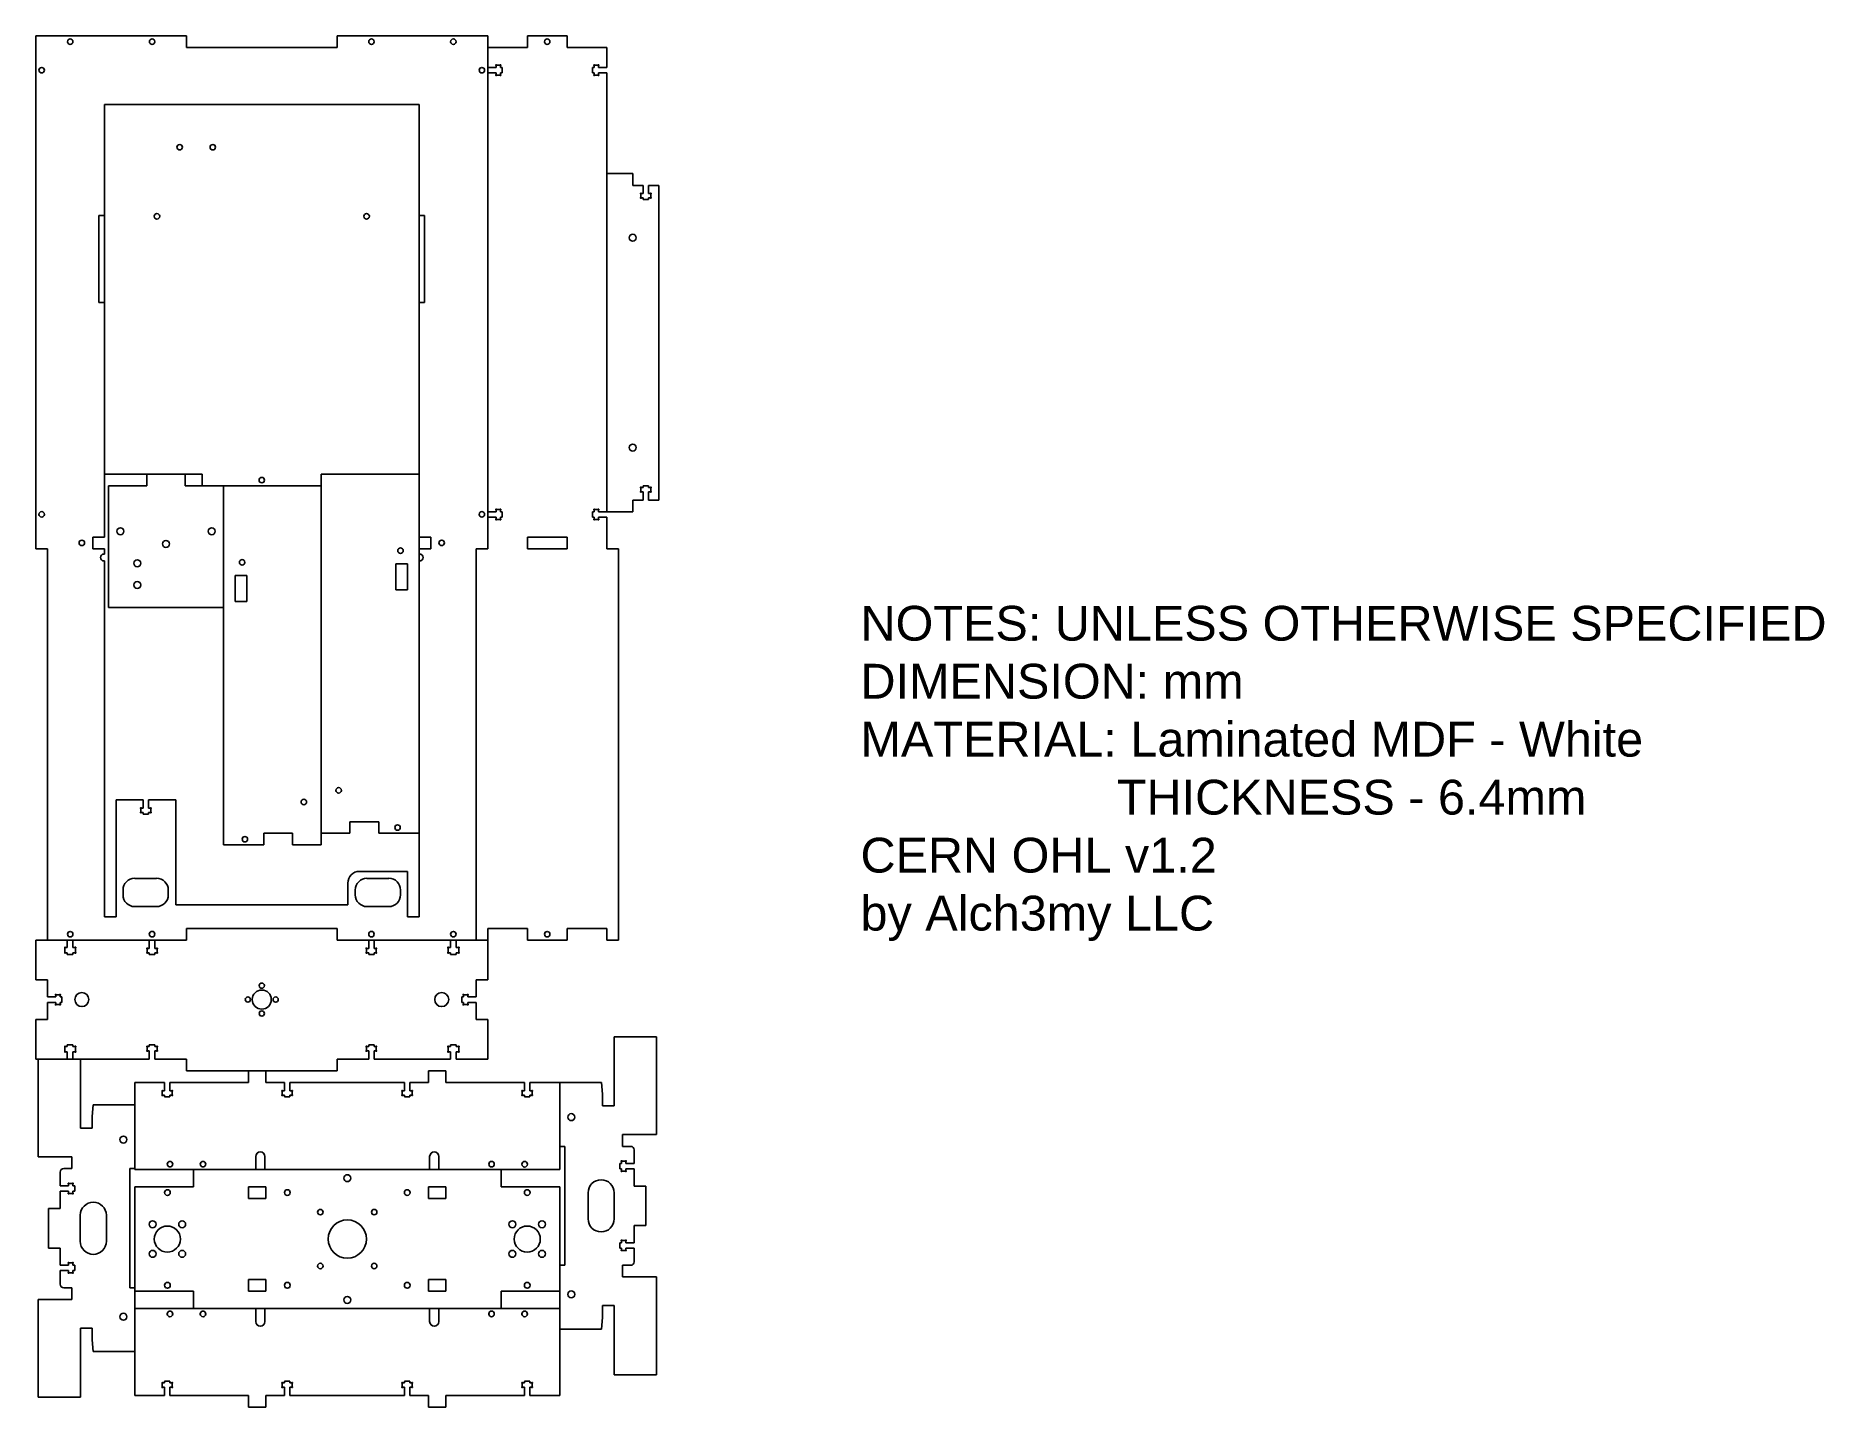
# Model space of a CAD drawing. Header units: millimetres. Extents: x -192 to 837, y -394 to 395.
import ezdxf

# ---------------------------------------------------------------- set-up
doc = ezdxf.new("R2010")
doc.units = ezdxf.units.MM
doc.layers.get('0').update_dxf_attribs({"lineweight": 25, "true_color": 0xffffff})
doc.styles.add('textstyle0', font='')
doc.styles.get('textstyle0').set_extended_font_data('Arial')

msp = doc.modelspace()

# ---------------------------------------------------------------- linework, layer by layer
for p, q in [((-105.3, 395), (-192, 395)), ((-192, 395), (-192, 100)), ((-105.3, 388.3), (-105.3, 395)), ((68, 395), (-18.7, 395)), ((-18.7, 395), (-18.7, 388.3)), ((68, 100), (68, 395)), ((113.6, 395), (90.8, 395)), ((90.8, 395), (90.8, 388.3)), ((113.6, 388.3), (113.6, 395)), ((-18.7, 388.3), (-105.3, 388.3)), ((90.8, 388.3), (68, 388.3)), ((136.4, 388.3), (113.6, 388.3)), ((136.4, 376.8), (136.4, 388.3)), ((68, 376.8), (72.8, 376.8)), ((72.8, 373.7), (68, 373.7)), ((72.8, 376.8), (72.8, 377.8)), ((72.8, 372.6), (72.8, 373.7)), ((73, 378.1), (75, 378.1)), ((75, 372.4), (73, 372.4)), ((75.3, 377.8), (75.3, 376.8)), ((75.3, 376.8), (76.3, 376.8)), ((76.3, 373.7), (75.3, 373.7)), ((75.3, 373.7), (75.3, 372.6)), ((76.3, 376.8), (76.3, 373.7)), ((128.2, 373.7), (128.2, 376.8)), ((128.2, 376.8), (129.2, 376.8)), ((129.2, 373.7), (128.2, 373.7)), ((129.2, 376.8), (129.2, 377.8)), ((129.2, 372.6), (129.2, 373.7)), ((129.4, 378.1), (131.4, 378.1)), ((131.4, 372.4), (129.4, 372.4)), ((131.7, 377.8), (131.7, 376.8)), ((131.7, 376.8), (136.4, 376.8)), ((136.4, 373.7), (131.7, 373.7)), ((131.7, 373.7), (131.7, 372.6)), ((136.4, 121.3), (136.4, 373.7)), ((-152.5, 106.7), (-152.5, 355.5)), ((-152.5, 355.5), (28.5, 355.5)), ((28.5, 355.5), (-152.5, 355.5)), ((28.5, 355.5), (28.5, -111.6)), ((136.4, 315.8), (151.4, 315.8)), ((151.4, 315.8), (151.4, 309)), ((151.4, 309), (157.4, 309)), ((157.4, 309), (157.4, 304.3)), ((160.5, 304.3), (160.5, 309)), ((160.5, 309), (166.4, 309)), ((166.4, 309), (166.4, 128)), ((156.1, 304), (156.1, 302)), ((157.4, 304.3), (156.3, 304.3)), ((156.3, 301.8), (157.4, 301.8)), ((157.4, 301.8), (157.4, 300.8)), ((157.4, 300.8), (160.5, 300.8)), ((161.5, 304.3), (160.5, 304.3)), ((160.5, 300.8), (160.5, 301.8)), ((160.5, 301.8), (161.5, 301.8)), ((161.8, 302), (161.8, 304)), ((-155.7, 241.7), (-155.7, 291.7)), ((-155.7, 291.7), (-152.5, 291.7)), ((28.5, 291.7), (31.7, 291.7)), ((31.7, 291.7), (31.7, 241.7)), ((-152.5, 241.7), (-155.7, 241.7)), ((31.7, 241.7), (28.5, 241.7)), ((-152.5, 142.9), (-96.2, 142.9)), ((-128.1, 136.2), (-150.1, 136.2)), ((-150.1, 136.2), (-150.1, 66.2)), ((-128.1, 142.9), (-128.1, 136.2)), ((-106.1, 136.2), (-106.1, 142.9)), ((-106.1, 136.2), (-27.8, 136.2)), ((-96.2, 142.9), (-96.2, 136.2)), ((-84.1, -70.3), (-84.1, 136.2)), ((-27.8, -70.3), (-27.8, 142.9)), ((28.5, 142.9), (-27.8, 142.9)), ((156.1, 135.1), (156.1, 133.1)), ((157.4, 135.3), (156.3, 135.3)), ((160.5, 136.3), (157.4, 136.3)), ((157.4, 136.3), (157.4, 135.3)), ((160.5, 135.3), (160.5, 136.3)), ((161.5, 135.3), (160.5, 135.3)), ((161.8, 133.1), (161.8, 135.1)), ((157.4, 128), (151.4, 128)), ((151.4, 128), (151.4, 121.3)), ((156.3, 132.8), (157.4, 132.8)), ((157.4, 132.8), (157.4, 128)), ((160.5, 128), (160.5, 132.8)), ((160.5, 132.8), (161.5, 132.8)), ((166.4, 128), (160.5, 128)), ((68, 121.3), (72.8, 121.3)), ((72.8, 118.2), (68, 118.2)), ((72.8, 121.3), (72.8, 122.3)), ((72.8, 117.1), (72.8, 118.2)), ((73, 122.6), (75, 122.6)), ((75, 116.9), (73, 116.9)), ((75.3, 122.3), (75.3, 121.3)), ((75.3, 121.3), (76.3, 121.3)), ((76.3, 118.2), (75.3, 118.2)), ((75.3, 118.2), (75.3, 117.1)), ((76.3, 121.3), (76.3, 118.2)), ((128.2, 118.2), (128.2, 121.3)), ((128.2, 121.3), (129.2, 121.3)), ((129.2, 118.2), (128.2, 118.2)), ((129.2, 121.3), (129.2, 122.3)), ((129.2, 117.1), (129.2, 118.2)), ((129.4, 122.6), (131.4, 122.6)), ((131.4, 116.9), (129.4, 116.9)), ((131.7, 122.3), (131.7, 121.3)), ((131.7, 121.3), (136.4, 121.3)), ((136.4, 118.2), (131.7, 118.2)), ((131.7, 118.2), (131.7, 117.1)), ((151.4, 121.3), (136.4, 121.3)), ((136.4, 100), (136.4, 118.2)), ((-159.2, 100), (-159.2, 106.7)), ((-159.2, 106.7), (-152.5, 106.7)), ((28.5, 106.7), (35.2, 106.7)), ((35.2, 106.7), (35.2, 100)), ((90.8, 100), (90.8, 106.7)), ((90.8, 106.7), (113.6, 106.7)), ((113.6, 106.7), (113.6, 100)), ((-192, 100), (-185.3, 100)), ((-185.3, 100), (-185.3, -125)), ((-152.5, 100), (-159.2, 100)), ((-152.8, 97), (-152.5, 97)), ((-152.5, 93), (-152.8, 93)), ((-152.5, 97), (-152.5, 100)), ((-152.5, -111.6), (-152.5, 93)), ((35.2, 100), (28.5, 100)), ((28.5, 100), (28.5, 97)), ((28.5, 97), (28.8, 97)), ((28.8, 93), (28.5, 93)), ((61.3, -125), (61.3, 100)), ((68, 100), (61.3, 100)), ((113.6, 100), (90.8, 100)), ((143.2, 100), (136.4, 100)), ((143.2, -125), (143.2, 100)), ((-77.3, 84.7), (-77.3, 69.7)), ((-70.6, 84.7), (-77.3, 84.7)), ((-70.6, 69.7), (-70.6, 84.7)), ((15.1, 76.4), (15.1, 91.4)), ((15.1, 91.4), (21.8, 91.4)), ((21.8, 91.4), (21.8, 76.4)), ((21.8, 76.4), (15.1, 76.4)), ((-150.1, 66.2), (-84.1, 66.2)), ((-77.3, 69.7), (-70.6, 69.7)), ((-130.2, -44.3), (-145.8, -44.3)), ((-145.8, -44.3), (-145.8, -111.6)), ((-131.5, -51.4), (-131.5, -49.4)), ((-131.2, -49.1), (-130.2, -49.1)), ((-130.2, -49.1), (-130.2, -44.3)), ((-111.5, -44.3), (-127.1, -44.3)), ((-127.1, -44.3), (-127.1, -49.1)), ((-127.1, -49.1), (-126, -49.1)), ((-125.8, -49.4), (-125.8, -51.4)), ((-111.5, -104.8), (-111.5, -44.3)), ((-130.2, -51.6), (-131.2, -51.6)), ((-130.2, -52.6), (-130.2, -51.6)), ((-127.1, -52.6), (-130.2, -52.6)), ((-126, -51.6), (-127.1, -51.6)), ((-127.1, -51.6), (-127.1, -52.6)), ((-11.3, -63.6), (-11.3, -56.9)), ((-11.3, -56.9), (5.3, -56.9)), ((5.3, -56.9), (5.3, -63.6)), ((-60.8, -70.3), (-84.1, -70.3)), ((-44.3, -63.6), (-60.8, -63.6)), ((-60.8, -63.6), (-60.8, -70.3)), ((-44.3, -70.3), (-44.3, -63.6)), ((-27.8, -70.3), (-44.3, -70.3)), ((-27.8, -63.6), (-11.3, -63.6)), ((5.3, -63.6), (28.5, -63.6)), ((-135.1, -89.5), (-122.5, -89.5)), ((-12.5, -92.2), (-12.5, -104.8)), ((21.8, -85.5), (-5.8, -85.5)), ((-1.5, -89.5), (11.1, -89.5)), ((21.8, -111.6), (21.8, -85.5)), ((-141.8, -99), (-141.8, -96.2)), ((-115.8, -96.2), (-115.8, -99)), ((-8.2, -99), (-8.2, -96.2)), ((17.8, -96.2), (17.8, -99)), ((-145.8, -111.6), (-152.5, -111.6)), ((-122.5, -105.7), (-135.1, -105.7)), ((-12.5, -104.8), (-111.5, -104.8)), ((11.1, -105.7), (-1.5, -105.7)), ((28.5, -111.6), (21.8, -111.6)), ((-18.7, -118.3), (-105.3, -118.3)), ((-105.3, -118.3), (-105.3, -125)), ((-18.7, -125), (-18.7, -118.3)), ((68, -125), (68, -118.3)), ((68, -118.3), (90.8, -118.3)), ((90.8, -118.3), (90.8, -125)), ((113.6, -125), (113.6, -118.3)), ((113.6, -118.3), (136.4, -118.3)), ((136.4, -118.3), (136.4, -125)), ((-105.3, -125), (-192, -125)), ((-192, -125), (-192, -147.8)), ((-175.2, -132), (-175.2, -129.5)), ((-175, -129.3), (-173.9, -129.3)), ((-173.9, -132.3), (-175, -132.3)), ((-173.9, -129.3), (-173.9, -125)), ((-173.9, -133.3), (-173.9, -132.3)), ((-170.6, -133.3), (-173.9, -133.3)), ((-170.6, -125), (-170.6, -129.3)), ((-170.6, -129.3), (-169.5, -129.3)), ((-169.5, -132.3), (-170.6, -132.3)), ((-170.6, -132.3), (-170.6, -133.3)), ((-169.2, -129.5), (-169.2, -132)), ((-127.9, -132), (-127.9, -130)), ((-127.7, -129.8), (-126.7, -129.8)), ((-126.7, -132.3), (-127.7, -132.3)), ((-126.7, -129.8), (-126.7, -125)), ((-126.7, -133.3), (-126.7, -132.3)), ((-123.5, -133.3), (-126.7, -133.3)), ((-123.5, -125), (-123.5, -129.8)), ((-123.5, -129.8), (-122.5, -129.8)), ((-122.5, -132.3), (-123.5, -132.3)), ((-123.5, -132.3), (-123.5, -133.3)), ((-122.2, -130), (-122.2, -132)), ((68, -125), (-18.7, -125)), ((-1.8, -132), (-1.8, -130)), ((-1.5, -129.8), (-0.5, -129.8)), ((-0.5, -132.3), (-1.5, -132.3)), ((-0.5, -129.8), (-0.5, -125)), ((-0.5, -133.3), (-0.5, -132.3)), ((2.7, -133.3), (-0.5, -133.3)), ((2.7, -125), (2.7, -129.8)), ((2.7, -129.8), (3.7, -129.8)), ((3.7, -132.3), (2.7, -132.3)), ((2.7, -132.3), (2.7, -133.3)), ((3.9, -130), (3.9, -132)), ((45.2, -132), (45.2, -129.5)), ((45.5, -129.3), (46.6, -129.3)), ((46.6, -132.3), (45.5, -132.3)), ((46.6, -129.3), (46.6, -125)), ((46.6, -133.3), (46.6, -132.3)), ((49.9, -133.3), (46.6, -133.3)), ((49.9, -125), (49.9, -129.3)), ((49.9, -129.3), (51, -129.3)), ((51, -132.3), (49.9, -132.3)), ((49.9, -132.3), (49.9, -133.3)), ((51.3, -129.5), (51.3, -132)), ((68, -147.8), (68, -125)), ((90.8, -125), (113.6, -125)), ((136.4, -125), (143.2, -125)), ((-192, -147.8), (-185.3, -147.8)), ((-185.3, -147.8), (-185.3, -157.6)), ((61.3, -157.6), (61.3, -147.8)), ((61.3, -147.8), (68, -147.8)), ((-185.3, -157.6), (-180.5, -157.6)), ((-180.5, -160.8), (-185.3, -160.8)), ((-185.3, -160.8), (-185.3, -170.6)), ((-180.5, -157.6), (-180.5, -156.6)), ((-180.5, -161.8), (-180.5, -160.8)), ((-180.2, -156.4), (-178.2, -156.4)), ((-178.2, -162.1), (-180.2, -162.1)), ((-178, -156.6), (-178, -157.6)), ((-178, -157.6), (-177, -157.6)), ((-177, -160.8), (-178, -160.8)), ((-178, -160.8), (-178, -161.8)), ((-177, -157.6), (-177, -160.8)), ((53, -160.8), (53, -157.6)), ((53, -157.6), (54, -157.6)), ((54, -160.8), (53, -160.8)), ((54, -157.6), (54, -156.6)), ((54, -161.8), (54, -160.8)), ((54.3, -156.4), (56.3, -156.4)), ((56.3, -162.1), (54.3, -162.1)), ((56.5, -156.6), (56.5, -157.6)), ((56.5, -157.6), (61.3, -157.6)), ((61.3, -160.8), (56.5, -160.8)), ((56.5, -160.8), (56.5, -161.8)), ((61.3, -170.6), (61.3, -160.8)), ((-185.3, -170.6), (-192, -170.6)), ((-192, -170.6), (-192, -193.4)), ((68, -170.6), (61.3, -170.6)), ((68, -193.4), (68, -170.6)), ((-173.9, -186.2), (-173.9, -185.2)), ((-173.9, -185.2), (-170.6, -185.2)), ((-170.6, -185.2), (-170.6, -186.2)), ((-126.7, -186.2), (-126.7, -185.2)), ((-126.7, -185.2), (-123.5, -185.2)), ((-123.5, -185.2), (-123.5, -186.2)), ((-0.5, -186.2), (-0.5, -185.2)), ((-0.5, -185.2), (2.7, -185.2)), ((2.7, -185.2), (2.7, -186.2)), ((46.6, -186.2), (46.6, -185.2)), ((46.6, -185.2), (49.9, -185.2)), ((49.9, -185.2), (49.9, -186.2)), ((165, -180.6), (140.7, -180.6)), ((140.7, -180.6), (140.7, -220.3)), ((165, -236.8), (165, -180.6)), ((-192, -193.4), (-126.7, -193.4)), ((-190.6, -193.4), (-190.6, -249.7)), ((-175.2, -188.9), (-175.2, -186.4)), ((-175, -186.2), (-173.9, -186.2)), ((-173.9, -189.2), (-175, -189.2)), ((-173.9, -193.4), (-173.9, -189.2)), ((-170.6, -186.2), (-169.5, -186.2)), ((-169.5, -189.2), (-170.6, -189.2)), ((-170.6, -189.2), (-170.6, -193.4)), ((-169.2, -186.4), (-169.2, -188.9)), ((-166.3, -233.2), (-166.3, -193.4)), ((-127.9, -188.4), (-127.9, -186.4)), ((-127.7, -186.2), (-126.7, -186.2)), ((-126.7, -188.7), (-127.7, -188.7)), ((-126.7, -193.4), (-126.7, -188.7)), ((-123.5, -186.2), (-122.5, -186.2)), ((-122.5, -188.7), (-123.5, -188.7)), ((-123.5, -188.7), (-123.5, -193.4)), ((-123.5, -193.4), (-105.3, -193.4)), ((-122.2, -186.4), (-122.2, -188.4)), ((-105.3, -193.4), (-105.3, -200.2)), ((-18.7, -200.2), (-18.7, -193.4)), ((-18.7, -193.4), (-0.5, -193.4)), ((-1.8, -188.4), (-1.8, -186.4)), ((-1.5, -186.2), (-0.5, -186.2)), ((-0.5, -188.7), (-1.5, -188.7)), ((-0.5, -193.4), (-0.5, -188.7)), ((2.7, -186.2), (3.7, -186.2)), ((3.7, -188.7), (2.7, -188.7)), ((2.7, -188.7), (2.7, -193.4)), ((2.7, -193.4), (46.6, -193.4)), ((3.9, -186.4), (3.9, -188.4)), ((45.2, -188.9), (45.2, -186.4)), ((45.5, -186.2), (46.6, -186.2)), ((46.6, -189.2), (45.5, -189.2)), ((46.6, -193.4), (46.6, -189.2)), ((49.9, -186.2), (51, -186.2)), ((51, -189.2), (49.9, -189.2)), ((49.9, -189.2), (49.9, -193.4)), ((49.9, -193.4), (68, -193.4)), ((51.3, -186.4), (51.3, -188.9)), ((-105.3, -200.2), (-18.7, -200.2)), ((-69.6, -206.9), (-69.6, -200.2)), ((-59.6, -200.2), (-59.6, -206.9)), ((33.9, -206.9), (33.9, -200.2)), ((33.9, -200.2), (43.9, -200.2)), ((43.9, -200.2), (43.9, -206.9)), ((-135.1, -256.9), (-135.1, -206.9)), ((-135.1, -206.9), (-117.9, -206.9)), ((-119.2, -211.9), (-119.2, -213.9)), ((-117.9, -211.7), (-118.9, -211.7)), ((-118.9, -214.2), (-117.9, -214.2)), ((-117.9, -206.9), (-117.9, -211.7)), ((-117.9, -214.2), (-117.9, -215.2)), ((-117.9, -215.2), (-114.8, -215.2)), ((-114.8, -211.7), (-114.8, -206.9)), ((-114.8, -206.9), (-69.6, -206.9)), ((-113.7, -211.7), (-114.8, -211.7)), ((-114.8, -215.2), (-114.8, -214.2)), ((-114.8, -214.2), (-113.7, -214.2)), ((-113.5, -213.9), (-113.5, -211.9)), ((-59.6, -206.9), (-48.9, -206.9)), ((-50.2, -211.9), (-50.2, -213.9)), ((-48.9, -211.7), (-49.9, -211.7)), ((-49.9, -214.2), (-48.9, -214.2)), ((-48.9, -206.9), (-48.9, -211.7)), ((-48.9, -214.2), (-48.9, -215.2)), ((-48.9, -215.2), (-45.8, -215.2)), ((-45.8, -211.7), (-45.8, -206.9)), ((-45.8, -206.9), (20.1, -206.9)), ((-44.7, -211.7), (-45.8, -211.7)), ((-45.8, -215.2), (-45.8, -214.2)), ((-45.8, -214.2), (-44.7, -214.2)), ((-44.5, -213.9), (-44.5, -211.9)), ((18.8, -211.9), (18.8, -213.9)), ((20.1, -211.7), (19.1, -211.7)), ((19.1, -214.2), (20.1, -214.2)), ((20.1, -206.9), (20.1, -211.7)), ((20.1, -214.2), (20.1, -215.2)), ((20.1, -215.2), (23.2, -215.2)), ((23.2, -211.7), (23.2, -206.9)), ((23.2, -206.9), (33.9, -206.9)), ((24.3, -211.7), (23.2, -211.7)), ((23.2, -215.2), (23.2, -214.2)), ((23.2, -214.2), (24.3, -214.2)), ((24.5, -213.9), (24.5, -211.9)), ((43.9, -206.9), (89.1, -206.9)), ((87.8, -211.9), (87.8, -213.9)), ((89.1, -211.7), (88.1, -211.7)), ((88.1, -214.2), (89.1, -214.2)), ((89.1, -206.9), (89.1, -211.7)), ((89.1, -214.2), (89.1, -215.2)), ((89.1, -215.2), (92.2, -215.2)), ((92.2, -211.7), (92.2, -206.9)), ((92.2, -206.9), (109.5, -206.9)), ((93.3, -211.7), (92.2, -211.7)), ((92.2, -215.2), (92.2, -214.2)), ((92.2, -214.2), (93.3, -214.2)), ((93.5, -213.9), (93.5, -211.9)), ((133.4, -206.9), (109.5, -206.9)), ((109.5, -206.9), (109.5, -256.9)), ((134, -213.6), (133.4, -206.9)), ((134, -220.3), (134, -213.6)), ((-159, -219.8), (-159.6, -226.5)), ((-135.1, -219.8), (-159, -219.8)), ((140.7, -220.3), (134, -220.3)), ((-159.6, -233.2), (-166.3, -233.2)), ((-159.6, -226.5), (-159.6, -233.2)), ((109.5, -243.6), (112.3, -243.6)), ((112.3, -243.6), (112.3, -312)), ((145.5, -243.6), (145.5, -236.8)), ((145.5, -236.8), (165, -236.8)), ((150.2, -243.6), (145.5, -243.6)), ((152.2, -253.4), (152.2, -245.6)), ((-190.6, -249.7), (-171.2, -249.7)), ((-171.2, -256.4), (-175.9, -256.4)), ((-171.2, -249.7), (-171.2, -256.4)), ((-137.9, -324.9), (-137.9, -256.4)), ((-137.9, -256.4), (-135.1, -256.4)), ((-65.5, -256.9), (-135.1, -256.9)), ((-116.4, -253.8), (-116.4, -253.9)), ((-113.3, -253.9), (-113.3, -253.8)), ((75.7, -256.9), (-101.3, -256.9)), ((-101.3, -256.9), (-101.3, -266.9)), ((-97.4, -253.8), (-97.4, -253.9)), ((-94.3, -253.9), (-94.3, -253.8)), ((-65.5, -249.4), (-65.5, -256.9)), ((-60.2, -256.9), (-60.2, -249.4)), ((34.5, -256.9), (-60.2, -256.9)), ((34.5, -249.4), (34.5, -256.9)), ((39.8, -256.9), (39.8, -249.4)), ((109.5, -256.9), (39.8, -256.9)), ((68.6, -253.8), (68.6, -253.9)), ((71.7, -253.9), (71.7, -253.8)), ((75.7, -266.9), (75.7, -256.9)), ((87.6, -253.8), (87.6, -253.9)), ((90.7, -253.9), (90.7, -253.8)), ((144, -256.5), (144, -253.4)), ((144, -253.4), (145, -253.4)), ((145, -256.5), (144, -256.5)), ((145, -253.4), (145, -252.4)), ((145, -257.6), (145, -256.5)), ((145.2, -252.1), (147.2, -252.1)), ((147.5, -252.4), (147.5, -253.4)), ((147.5, -253.4), (152.2, -253.4)), ((152.2, -256.5), (147.5, -256.5)), ((147.5, -256.5), (147.5, -257.6)), ((152.2, -266.4), (152.2, -256.5)), ((-177.9, -258.4), (-177.9, -266.3)), ((-177.9, -266.3), (-173.1, -266.3)), ((-173.1, -266.3), (-173.1, -265.2)), ((-172.9, -265), (-170.9, -265)), ((-170.6, -265.2), (-170.6, -266.3)), ((-170.6, -266.3), (-169.6, -266.3)), ((-169.6, -266.3), (-169.6, -269.4)), ((-101.3, -266.9), (-135.1, -266.9)), ((-135.1, -266.9), (-135.1, -386.9)), ((-69.6, -273.6), (-69.6, -266.9)), ((-69.6, -266.9), (-59.6, -266.9)), ((-59.6, -266.9), (-59.6, -273.6)), ((33.9, -273.6), (33.9, -266.9)), ((33.9, -266.9), (43.9, -266.9)), ((43.9, -266.9), (43.9, -273.6)), ((109.5, -266.9), (75.7, -266.9)), ((109.5, -386.9), (109.5, -266.9)), ((147.2, -257.8), (145.2, -257.8)), ((159, -266.4), (152.2, -266.4)), ((159, -289.2), (159, -266.4)), ((-173.1, -269.4), (-177.9, -269.4)), ((-177.9, -269.4), (-177.9, -279.3)), ((-173.1, -270.4), (-173.1, -269.4)), ((-170.9, -270.7), (-172.9, -270.7)), ((-169.6, -269.4), (-170.6, -269.4)), ((-170.6, -269.4), (-170.6, -270.4)), ((-59.6, -273.6), (-69.6, -273.6)), ((43.9, -273.6), (33.9, -273.6)), ((125.7, -285.3), (125.7, -270.3)), ((140.7, -270.3), (140.7, -285.3)), ((-177.9, -279.3), (-184.6, -279.3)), ((-184.6, -279.3), (-184.6, -302.1)), ((-166.4, -298.2), (-166.4, -283.2)), ((-151.4, -283.2), (-151.4, -298.2)), ((145, -299), (145, -298)), ((145.2, -297.7), (147.2, -297.7)), ((147.5, -298), (147.5, -299)), ((152.2, -299), (152.2, -289.2)), ((152.2, -289.2), (159, -289.2)), ((-184.6, -302.1), (-177.9, -302.1)), ((-177.9, -302.1), (-177.9, -311.9)), ((144, -302.2), (144, -299)), ((144, -299), (145, -299)), ((145, -302.2), (144, -302.2)), ((145, -303.2), (145, -302.2)), ((147.2, -303.4), (145.2, -303.4)), ((147.5, -299), (152.2, -299)), ((152.2, -302.2), (147.5, -302.2)), ((147.5, -302.2), (147.5, -303.2)), ((152.2, -310), (152.2, -302.2)), ((-177.9, -311.9), (-173.1, -311.9)), ((-173.1, -315), (-177.9, -315)), ((-177.9, -315), (-177.9, -322.9)), ((-173.1, -311.9), (-173.1, -310.9)), ((-173.1, -316.1), (-173.1, -315)), ((-172.9, -310.6), (-170.9, -310.6)), ((-170.9, -316.3), (-172.9, -316.3)), ((-170.6, -310.9), (-170.6, -311.9)), ((-170.6, -311.9), (-169.6, -311.9)), ((-169.6, -315), (-170.6, -315)), ((-170.6, -315), (-170.6, -316.1)), ((-169.6, -311.9), (-169.6, -315)), ((112.3, -312), (109.5, -312)), ((145.5, -318.7), (145.5, -312)), ((145.5, -312), (150.2, -312)), ((165, -318.7), (145.5, -318.7)), ((165, -375), (165, -318.7)), ((-175.9, -324.9), (-171.2, -324.9)), ((-171.2, -324.9), (-171.2, -331.6)), ((-135.1, -324.9), (-137.9, -324.9)), ((-135.1, -326.9), (-101.3, -326.9)), ((-101.3, -326.9), (-101.3, -336.9)), ((-69.6, -326.9), (-69.6, -320.2)), ((-69.6, -320.2), (-59.6, -320.2)), ((-59.6, -326.9), (-69.6, -326.9)), ((-59.6, -320.2), (-59.6, -326.9)), ((33.9, -326.9), (33.9, -320.2)), ((33.9, -320.2), (43.9, -320.2)), ((43.9, -326.9), (33.9, -326.9)), ((43.9, -320.2), (43.9, -326.9)), ((75.7, -336.9), (75.7, -326.9)), ((75.7, -326.9), (109.5, -326.9)), ((-171.2, -331.6), (-190.6, -331.6)), ((-190.6, -331.6), (-190.6, -387.9)), ((39.8, -336.9), (-135.1, -336.9)), ((-65.5, -344.4), (-65.5, -336.9)), ((-60.2, -336.9), (-60.2, -344.4)), ((34.5, -344.4), (34.5, -336.9)), ((109.5, -336.9), (39.8, -336.9)), ((39.8, -336.9), (39.8, -344.4)), ((134, -342), (134, -335.2)), ((134, -335.2), (140.7, -335.2)), ((140.7, -335.2), (140.7, -375)), ((-166.3, -387.9), (-166.3, -348.1)), ((-166.3, -348.1), (-159.6, -348.1)), ((-159.6, -348.1), (-159.6, -354.8)), ((-116.4, -340), (-116.4, -339.9)), ((-113.3, -339.9), (-113.3, -340)), ((-97.4, -340), (-97.4, -339.9)), ((-94.3, -339.9), (-94.3, -340)), ((68.6, -340), (68.6, -339.9)), ((71.7, -339.9), (71.7, -340)), ((87.6, -340), (87.6, -339.9)), ((90.7, -339.9), (90.7, -340)), ((109.5, -348.7), (133.4, -348.7)), ((133.4, -348.7), (134, -342)), ((-159.6, -354.8), (-159, -361.6)), ((-159, -361.6), (-135.1, -361.6)), ((-119.2, -381.9), (-119.2, -379.9)), ((-118.9, -379.6), (-117.9, -379.6)), ((-117.9, -379.6), (-117.9, -378.6)), ((-117.9, -378.6), (-114.8, -378.6)), ((-114.8, -378.6), (-114.8, -379.6)), ((-114.8, -379.6), (-113.7, -379.6)), ((-113.5, -379.9), (-113.5, -381.9)), ((-50.2, -381.9), (-50.2, -379.9)), ((-49.9, -379.6), (-48.9, -379.6)), ((-48.9, -379.6), (-48.9, -378.6)), ((-48.9, -378.6), (-45.8, -378.6)), ((-45.8, -378.6), (-45.8, -379.6)), ((-45.8, -379.6), (-44.7, -379.6)), ((-44.5, -379.9), (-44.5, -381.9)), ((18.8, -381.9), (18.8, -379.9)), ((19.1, -379.6), (20.1, -379.6)), ((20.1, -379.6), (20.1, -378.6)), ((20.1, -378.6), (23.2, -378.6)), ((23.2, -378.6), (23.2, -379.6)), ((23.2, -379.6), (24.3, -379.6)), ((24.5, -379.9), (24.5, -381.9)), ((87.8, -381.9), (87.8, -379.9)), ((88.1, -379.6), (89.1, -379.6)), ((89.1, -379.6), (89.1, -378.6)), ((89.1, -378.6), (92.2, -378.6)), ((92.2, -378.6), (92.2, -379.6)), ((92.2, -379.6), (93.3, -379.6)), ((93.5, -379.9), (93.5, -381.9)), ((140.7, -375), (165, -375)), ((-190.6, -387.9), (-166.3, -387.9)), ((-135.1, -386.9), (-117.9, -386.9)), ((-117.9, -382.1), (-118.9, -382.1)), ((-117.9, -386.9), (-117.9, -382.1)), ((-113.7, -382.1), (-114.8, -382.1)), ((-114.8, -382.1), (-114.8, -386.9)), ((-114.8, -386.9), (-69.6, -386.9)), ((-69.6, -386.9), (-69.6, -393.6)), ((-59.6, -393.6), (-59.6, -386.9)), ((-59.6, -386.9), (-48.9, -386.9)), ((-48.9, -382.1), (-49.9, -382.1)), ((-48.9, -386.9), (-48.9, -382.1)), ((-44.7, -382.1), (-45.8, -382.1)), ((-45.8, -382.1), (-45.8, -386.9)), ((-45.8, -386.9), (20.1, -386.9)), ((20.1, -382.1), (19.1, -382.1)), ((20.1, -386.9), (20.1, -382.1)), ((24.3, -382.1), (23.2, -382.1)), ((23.2, -382.1), (23.2, -386.9)), ((23.2, -386.9), (33.9, -386.9)), ((33.9, -386.9), (33.9, -393.6)), ((43.9, -393.6), (43.9, -386.9)), ((43.9, -386.9), (89.1, -386.9)), ((89.1, -382.1), (88.1, -382.1)), ((89.1, -386.9), (89.1, -382.1)), ((93.3, -382.1), (92.2, -382.1)), ((92.2, -382.1), (92.2, -386.9)), ((92.2, -386.9), (109.5, -386.9)), ((-69.6, -393.6), (-59.6, -393.6)), ((33.9, -393.6), (43.9, -393.6))]:
    msp.add_line(p, q)
for centre, radius in [((-172.2, 391.6), 1.57), ((-125.1, 391.6), 1.57), ((1.1, 391.6), 1.57), ((48.2, 391.6), 1.57), ((102.2, 391.6), 1.57), ((-188.6, 375.2), 1.57), ((64.6, 375.2), 1.57), ((-109.2, 330.9), 1.57), ((-90.2, 330.9), 1.57), ((-122.3, 291.2), 1.58), ((-1.7, 291.2), 1.58), ((151.4, 278.9), 2), ((151.4, 158.2), 2), ((-62, 139.5), 1.57), ((-188.6, 119.8), 1.57), ((64.6, 119.8), 1.57), ((-165.5, 103.4), 1.57), ((-143.3, 110.1), 2), ((-117.1, 102.8), 2), ((-90.8, 110.1), 2), ((41.5, 103.4), 1.57), ((-133.6, 91.7), 2), ((-73.3, 92.2), 1.58), ((17.8, 98.9), 1.58), ((-133.6, 79.2), 2), ((-17.8, -38.9), 1.57), ((-37.8, -45.6), 1.57), ((16.1, -60.3), 1.57), ((-71.7, -67), 1.57), ((-172.2, -121.6), 1.57), ((-125.1, -121.6), 1.58), ((1.1, -121.6), 1.58), ((48.2, -121.6), 1.57), ((102.2, -121.6), 1.57), ((-62, -159.2), 5.5), ((-62, -151.2), 1.5), ((-165.5, -159.2), 4.04), ((-70, -159.2), 1.5), ((-54, -159.2), 1.5), ((41.5, -159.2), 4.04), ((-62, -167.2), 1.5), ((116, -226.8), 2), ((-141.6, -239.7), 2), ((-12.8, -261.9), 2), ((-116.3, -270.2), 1.65), ((-47.3, -270.2), 1.65), ((21.7, -270.2), 1.65), ((90.7, -270.2), 1.65), ((-124.8, -288.4), 2), ((-107.8, -288.4), 2), ((-28.3, -281.4), 1.57), ((-12.8, -296.9), 11), ((2.7, -281.4), 1.57), ((82.2, -288.4), 2), ((99.2, -288.4), 2), ((-116.3, -296.9), 7.5), ((90.7, -296.9), 7.5), ((-124.8, -305.4), 2), ((-107.8, -305.4), 2), ((82.2, -305.4), 2), ((99.2, -305.4), 2), ((-28.3, -312.4), 1.57), ((2.7, -312.4), 1.57), ((-116.3, -323.5), 1.65), ((-47.3, -323.5), 1.65), ((21.7, -323.5), 1.65), ((90.7, -323.5), 1.65), ((116, -328.7), 2), ((-12.8, -331.9), 2), ((-141.6, -341.6), 2)]:
    msp.add_circle(centre, radius)
for centre, radius, start, end in [((72.8, 378.1), 0.25, 0, 270), ((72.8, 372.4), 0.25, 90, 0), ((75.3, 378.1), 0.25, 270, 180), ((75.3, 372.4), 0.25, 180, 90), ((129.2, 378.1), 0.25, 0, 270), ((129.2, 372.4), 0.25, 90, 0), ((131.7, 378.1), 0.25, 270, 180), ((131.7, 372.4), 0.25, 180, 90), ((156.1, 304.3), 0.25, 0, 270), ((156.1, 301.8), 0.25, 90, 0), ((161.8, 304.3), 0.25, 270, 180), ((161.8, 301.8), 0.25, 180, 90), ((156.1, 135.3), 0.25, 360, 270), ((161.8, 135.3), 0.25, 270, 180), ((156.1, 132.8), 0.25, 90, 360), ((161.8, 132.8), 0.25, 180, 90), ((72.8, 122.6), 0.25, 0, 270), ((72.8, 116.9), 0.25, 90, 0), ((75.3, 122.6), 0.25, 270, 180), ((75.3, 116.9), 0.25, 180, 90), ((129.2, 122.6), 0.25, 0, 270), ((129.2, 116.9), 0.25, 90, 0), ((131.7, 122.6), 0.25, 270, 180), ((131.7, 116.9), 0.25, 180, 90), ((-152.8, 95), 2, 90, 270), ((28.8, 95), 2, 270, 90), ((-131.5, -49.1), 0.25, 0, 270), ((-131.5, -51.6), 0.25, 90, 0), ((-125.8, -49.1), 0.25, 270, 180), ((-125.8, -51.6), 0.25, 180, 90), ((-135.1, -96.2), 6.72, 90, 180), ((-122.5, -96.2), 6.72, 360, 90), ((-5.8, -92.2), 6.72, 90, 180), ((-1.5, -96.2), 6.72, 90, 180), ((11.1, -96.2), 6.72, 0, 90), ((-135.1, -99), 6.72, 180, 270), ((-122.5, -99), 6.72, 270, 0), ((-1.5, -99), 6.72, 180, 270), ((11.1, -99), 6.72, 270, 0), ((-175.2, -129.3), 0.25, 360, 270), ((-175.2, -132.3), 0.25, 90, 0), ((-169.2, -129.3), 0.25, 270, 180), ((-169.2, -132.3), 0.25, 180, 90), ((-127.9, -129.8), 0.25, 0, 270), ((-127.9, -132.3), 0.25, 90, 0), ((-122.2, -129.8), 0.25, 270, 180), ((-122.2, -132.3), 0.25, 180, 90), ((-1.8, -129.8), 0.25, 360, 270), ((-1.8, -132.3), 0.25, 90, 360), ((3.9, -129.8), 0.25, 270, 180), ((3.9, -132.3), 0.25, 180, 90), ((45.2, -129.3), 0.25, 360, 270), ((45.2, -132.3), 0.25, 90, 360), ((51.3, -129.3), 0.25, 270, 180), ((51.3, -132.3), 0.25, 180, 90), ((-180.5, -156.4), 0.25, 0, 270), ((-180.5, -162.1), 0.25, 90, 0), ((-178, -156.4), 0.25, 270, 180), ((-178, -162.1), 0.25, 180, 90), ((54, -156.4), 0.25, 0, 270), ((54, -162.1), 0.25, 90, 360), ((56.5, -156.4), 0.25, 270, 180), ((56.5, -162.1), 0.25, 180, 90), ((-175.2, -186.2), 0.25, 0, 270), ((-175.2, -189.2), 0.25, 90, 0), ((-169.2, -186.2), 0.25, 270, 180), ((-169.2, -189.2), 0.25, 180, 90), ((-127.9, -186.2), 0.25, 0, 270), ((-127.9, -188.7), 0.25, 90, 0), ((-122.2, -186.2), 0.25, 270, 180), ((-122.2, -188.7), 0.25, 180, 90), ((-1.8, -186.2), 0.25, 0, 270), ((-1.8, -188.7), 0.25, 90, 360), ((3.9, -186.2), 0.25, 270, 180), ((3.9, -188.7), 0.25, 180, 90), ((45.2, -186.2), 0.25, 0, 270), ((45.2, -189.2), 0.25, 90, 0), ((51.3, -186.2), 0.25, 270, 180), ((51.3, -189.2), 0.25, 180, 90), ((-119.2, -211.7), 0.25, 0, 270), ((-119.2, -214.2), 0.25, 90, 360), ((-113.5, -211.7), 0.25, 270, 180), ((-113.5, -214.2), 0.25, 180, 90), ((-50.2, -211.7), 0.25, 0, 270), ((-50.2, -214.2), 0.25, 90, 0), ((-44.5, -211.7), 0.25, 270, 180), ((-44.5, -214.2), 0.25, 180, 90), ((18.8, -211.7), 0.25, 0, 270), ((18.8, -214.2), 0.25, 90, 0), ((24.5, -211.7), 0.25, 270, 180), ((24.5, -214.2), 0.25, 180, 90), ((87.8, -211.7), 0.25, 0, 270), ((87.8, -214.2), 0.25, 90, 0), ((93.5, -211.7), 0.25, 270, 180), ((93.5, -214.2), 0.25, 180, 90), ((-62.8, -249.4), 2.62, 0, 180), ((37.2, -249.4), 2.62, 0, 180), ((150.2, -245.6), 2, 0, 90), ((-175.9, -258.4), 2, 90, 180), ((-114.8, -253.8), 1.57, 360, 180), ((-114.8, -253.9), 1.57, 180, 360), ((-95.8, -253.8), 1.57, 0, 180), ((-95.8, -253.9), 1.57, 180, 0), ((70.2, -253.8), 1.57, 360, 180), ((70.2, -253.9), 1.57, 180, 360), ((89.2, -253.8), 1.57, 0, 180), ((89.2, -253.9), 1.58, 180, 0), ((145, -252.1), 0.25, 0, 270), ((147.5, -252.1), 0.25, 270, 180), ((-173.1, -265), 0.25, 0, 270), ((-170.6, -265), 0.25, 270, 180), ((133.2, -270.3), 7.5, 0, 180), ((145, -257.8), 0.25, 90, 0), ((147.5, -257.8), 0.25, 180, 90), ((-173.1, -270.7), 0.25, 90, 360), ((-170.6, -270.7), 0.25, 180, 90), ((-158.9, -283.2), 7.5, 0, 180), ((133.2, -285.3), 7.5, 180, 0), ((-158.9, -298.2), 7.5, 180, 0), ((145, -297.7), 0.25, 0, 270), ((147.5, -297.7), 0.25, 270, 180), ((145, -303.4), 0.25, 90, 360), ((147.5, -303.4), 0.25, 180, 90), ((-173.1, -310.6), 0.25, 0, 270), ((-173.1, -316.3), 0.25, 90, 0), ((-170.6, -310.6), 0.25, 270, 180), ((-170.6, -316.3), 0.25, 180, 90), ((150.2, -310), 2, 270, 0), ((-175.9, -322.9), 2, 180, 270), ((-114.8, -339.9), 1.57, 0, 180), ((-95.8, -339.9), 1.57, 360, 180), ((70.2, -339.9), 1.57, 0, 180), ((89.2, -339.9), 1.58, 360, 180), ((-114.8, -340), 1.57, 180, 0), ((-95.8, -340), 1.57, 180, 360), ((-62.8, -344.4), 2.62, 180, 0), ((37.2, -344.4), 2.62, 180, 0), ((70.2, -340), 1.57, 180, 0), ((89.2, -340), 1.57, 180, 360), ((-119.2, -379.6), 0.25, 0, 270), ((-113.5, -379.6), 0.25, 270, 180), ((-50.2, -379.6), 0.25, 0, 270), ((-44.5, -379.6), 0.25, 270, 180), ((18.8, -379.6), 0.25, 0, 270), ((24.5, -379.6), 0.25, 270, 180), ((87.8, -379.6), 0.25, 0, 270), ((93.5, -379.6), 0.25, 270, 180), ((-119.2, -382.1), 0.25, 90, 0), ((-113.5, -382.1), 0.25, 180, 90), ((-50.2, -382.1), 0.25, 90, 0), ((-44.5, -382.1), 0.25, 180, 90), ((18.8, -382.1), 0.25, 90, 0), ((24.5, -382.1), 0.25, 180, 90), ((87.8, -382.1), 0.25, 90, 0), ((93.5, -382.1), 0.25, 180, 90)]:
    msp.add_arc(centre, radius, start, end)

# ---------------------------------------------------------------- texts
at = {"insert": (282.4, 67.2), "char_height": 10, "attachment_point": 1, "style": 'textstyle0'}
msp.add_mtext('\\c0;\\H20;NOTES: UNLESS OTHERWISE SPECIFIED\\PDIMENSION: mm\\PMATERIAL: Laminated MDF - White\\P                   THICKNESS - 6.4mm\\PCERN OHL v1.2\\Pby Alch3my LLC', dxfattribs=at)

doc.saveas('drawing.dxf')
